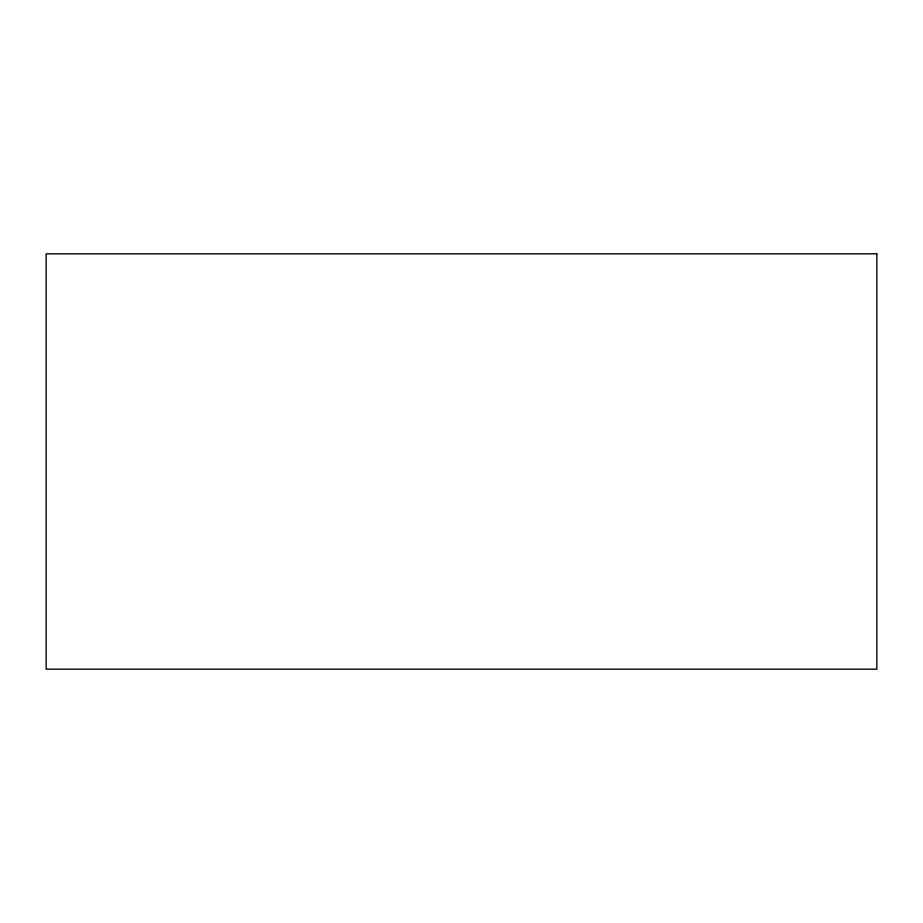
<?xml version="1.0" encoding="UTF-8"?>
<svg xmlns="http://www.w3.org/2000/svg" width="923" height="923" viewBox="0 0 923 923"><rect width="100%" height="100%" fill="white"/><g stroke="black" fill="none" stroke-linecap="round" stroke-linejoin="round"><path stroke-width="1.38" d="M876.85 253.825L46.15 253.825L46.15 669.175L876.85 669.175L876.85 253.825"/></g></svg>
